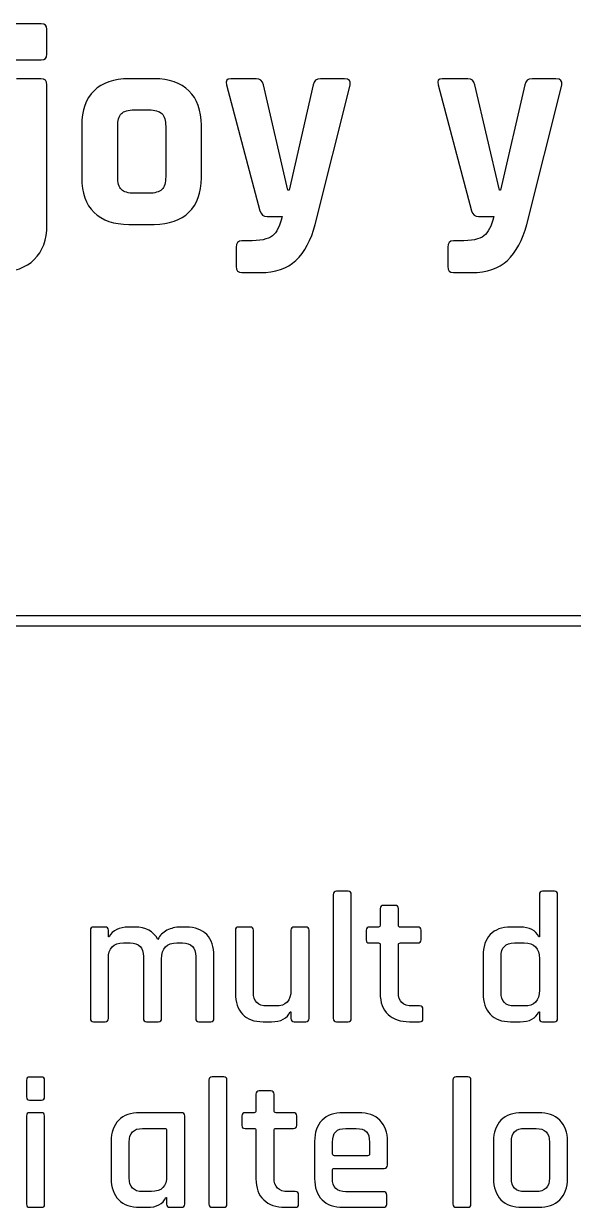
# Model space of a CAD drawing. Extents: x 5 to 177, y 88 to 167.
# Drawn here: x 111.39 to 124.97, y 137.84 to 167.1 of the extents above; entities that cross this region are included whole.
import ezdxf

# ---------------------------------------------------------------- set-up
doc = ezdxf.new("R2010")
doc.units = 0
doc.layers.add('Layer_1', color=7, linetype='CONTINUOUS')

msp = doc.modelspace()

# ---------------------------------------------------------------- linework, layer by layer
at = {"layer": 'Layer_1', "color": 7}
for points in [[(111.821186, 167.095645), (111.207132, 167.095645), (111.207132, 167.095645)], [(111.962297, 166.34048), (111.962297, 166.961702)], [(111.207132, 166.199369), (111.821186, 166.199369)], [(111.81457, 165.734145), (111.214848, 165.734145), (111.214848, 165.734145)], [(111.962297, 162.121478), (111.962297, 165.585869)], [(114.615846, 165.734145), (113.988012, 165.734145), (113.988012, 165.734145)], [(116.401232, 165.585869), (117.226402, 162.474256)], [(117.1349, 165.734145), (116.506515, 165.734145), (116.506515, 165.734145)], [(118.546011, 165.585869), (117.946289, 162.982479), (117.917626, 162.982479), (117.311289, 165.585869)], [(118.595069, 162.135812), (119.455517, 165.5787)], [(119.314406, 165.734145), (118.7224, 165.734145)], [(121.628958, 165.585869), (122.454128, 162.474256)], [(122.362626, 165.734145), (121.734241, 165.734145), (121.734241, 165.734145)], [(123.773737, 165.585869), (123.174015, 162.982479), (123.145352, 162.982479), (122.539015, 165.585869)], [(123.822796, 162.135812), (124.683794, 165.5787)], [(124.542683, 165.734145), (123.950126, 165.734145)], [(114.121957, 164.964647), (114.481901, 164.964647)], [(114.121957, 164.964647), (114.121957, 164.964647)], [(112.823845, 164.583757), (112.823845, 163.285645)], [(113.712955, 163.313757), (113.712955, 164.555645)], [(114.898068, 164.555645), (114.898068, 163.313757)], [(115.780013, 163.285645), (115.780013, 164.583757)], [(114.481901, 162.904758), (114.121957, 162.904758)], [(113.988012, 162.135812), (114.615846, 162.135812)], [(117.402791, 162.325979), (117.776515, 162.325979)], [(122.630517, 162.325979), (123.004241, 162.325979)], [(116.64046, 161.571368), (116.64046, 161.098423)], [(116.930399, 161.726257), (116.782122, 161.726257)], [(121.868187, 161.571368), (121.868187, 161.098423)], [(122.158125, 161.726257), (122.009848, 161.726257)], [(116.782122, 160.94298), (117.233017, 160.94298)], [(122.009848, 160.94298), (122.461294, 160.94298)], [(95.439066, 152.457574), (95.439066, 152.21063), (126.61911, 152.21063), (126.61911, 152.457574), (95.439066, 152.457574), (95.439066, 152.457574)], [(119.038799, 145.574546), (119.038799, 142.506483)], [(119.405908, 145.652821), (119.11707, 145.652821), (119.11707, 145.652821)], [(119.483629, 142.506483), (119.483629, 145.574546)], [(124.133681, 145.574546), (124.133681, 144.524482), (124.115491, 144.524482)], [(124.505751, 145.652821), (124.211952, 145.652821), (124.211952, 145.652821)], [(124.582922, 142.506483), (124.582922, 145.574546)], [(120.199105, 145.22618), (120.199105, 144.81332)], [(120.571175, 145.303901), (120.281787, 145.303901), (120.281787, 145.303901)], [(120.648346, 144.81332), (120.648346, 145.22618)], [(113.036062, 144.689297), (113.036062, 142.506483)], [(113.403174, 144.767569), (113.113786, 144.767569), (113.113786, 144.767569)], [(113.499084, 144.524482), (113.480895, 144.524482), (113.480895, 144.689297)], [(114.136842, 144.767569), (113.985257, 144.767569)], [(115.402431, 144.767569), (115.255808, 144.767569)], [(116.622271, 144.689297), (116.622271, 143.139279)], [(116.988827, 144.767569), (116.699992, 144.767569), (116.699992, 144.767569)], [(117.066548, 143.158019), (117.066548, 144.689297)], [(117.993143, 144.689297), (117.993143, 143.208181)], [(118.359702, 144.767569), (118.071415, 144.767569)], [(118.442935, 142.506483), (118.442935, 144.689297)], [(119.855147, 144.689297), (119.855147, 144.451172)], [(120.153354, 144.767569), (119.932868, 144.767569)], [(121.1257, 144.767569), (120.699059, 144.767569)], [(121.207829, 144.451172), (121.207829, 144.689297)], [(123.65688, 144.767569), (123.422613, 144.767569)], [(113.856824, 144.377859), (114.017227, 144.377859)], [(115.177536, 144.377859), (115.310378, 144.377859)], [(119.932868, 144.377859), (120.153354, 144.377859)], [(120.199105, 144.331558), (120.199105, 143.13046)], [(120.648346, 143.15306), (120.648346, 144.331558)], [(120.699059, 144.377859), (121.1257, 144.377859)], [(123.514666, 144.377859), (123.757752, 144.377859)], [(123.514666, 144.377859), (123.514666, 144.377859)], [(113.480895, 142.506483), (113.480895, 143.98815)], [(114.347955, 144.038312), (114.347955, 142.506483)], [(114.796646, 142.506483), (114.796646, 143.97878)], [(115.641106, 144.038312), (115.641106, 142.506483)], [(116.089797, 142.506483), (116.089797, 144.056501)], [(122.739658, 144.056501), (122.739658, 143.139279)], [(123.184488, 143.158019), (123.184488, 144.038312)], [(124.133681, 143.9876), (124.133681, 143.208181)], [(117.617215, 142.818472), (117.397279, 142.818472)], [(121.171451, 142.818472), (120.992305, 142.818472)], [(123.757752, 142.818472), (123.514666, 142.818472)], [(117.974951, 142.671849), (117.993143, 142.671849), (117.993143, 142.506483)], [(121.254131, 142.502075), (121.254131, 142.7402)], [(124.115491, 142.671849), (124.133681, 142.671849), (124.133681, 142.506483)], [(113.113786, 142.428762), (113.403174, 142.428762)], [(114.425126, 142.428762), (114.714514, 142.428762)], [(115.718827, 142.428762), (116.012076, 142.428762)], [(117.305777, 142.428762), (117.511932, 142.428762)], [(118.071415, 142.428762), (118.359702, 142.428762)], [(119.11707, 142.428762), (119.405908, 142.428762)], [(120.923953, 142.428762), (121.171451, 142.428762)], [(123.422613, 142.428762), (123.65688, 142.428762)], [(124.211952, 142.428762), (124.505751, 142.428762)], [(111.830556, 141.061748), (111.532348, 141.061748), (111.532348, 141.061748)], [(116.333984, 141.06671), (116.0457, 141.06671), (116.0457, 141.06671)], [(122.36483, 141.06671), (122.075993, 141.06671), (122.075993, 141.06671)], [(111.459035, 140.988435), (111.459035, 140.571167)], [(111.903868, 140.571167), (111.903868, 140.988435)], [(115.966875, 140.988435), (115.966875, 137.920372)], [(116.412258, 137.920372), (116.412258, 140.988435)], [(117.499254, 140.71779), (117.209866, 140.71779), (117.209866, 140.71779)], [(121.997721, 140.988435), (121.997721, 137.920372)], [(122.442551, 137.920372), (122.442551, 140.988435)], [(111.532348, 140.493446), (111.830556, 140.493446)], [(117.127734, 140.640069), (117.127734, 140.227209)], [(117.576975, 140.227209), (117.576975, 140.640069)], [(111.825594, 140.181458), (111.532348, 140.181458), (111.532348, 140.181458)], [(115.288328, 140.181458), (114.260864, 140.181458), (114.260864, 140.181458)], [(117.081433, 140.181458), (116.861497, 140.181458)], [(118.053776, 140.181458), (117.627135, 140.181458)], [(119.663326, 140.181458), (119.287397, 140.181458), (119.287397, 140.181458)], [(124.112184, 140.181458), (123.708693, 140.181458), (123.708693, 140.181458)], [(111.459035, 140.103736), (111.459035, 137.920372)], [(111.903868, 137.920372), (111.903868, 140.103736)], [(115.37046, 137.920372), (115.37046, 140.103186)], [(116.783776, 140.103186), (116.783776, 139.865061)], [(118.136458, 139.865061), (118.136458, 140.103186)], [(114.325355, 139.791748), (114.870507, 139.791748)], [(114.325355, 139.791748), (114.325355, 139.791748)], [(114.921769, 139.745447), (114.921769, 138.62207)], [(116.861497, 139.791748), (117.081433, 139.791748)], [(117.127734, 139.745447), (117.127734, 138.544349)], [(117.576975, 138.566949), (117.576975, 139.745447)], [(117.627135, 139.791748), (118.053776, 139.791748)], [(119.351888, 139.791748), (119.603794, 139.791748)], [(119.351888, 139.791748), (119.351888, 139.791748)], [(123.772634, 139.791748), (124.052652, 139.791748)], [(123.772634, 139.791748), (123.772634, 139.791748)], [(113.550347, 139.47039), (113.550347, 138.553168)], [(113.995177, 138.571908), (113.995177, 139.452201)], [(118.57688, 139.47039), (118.57688, 138.553168)], [(119.02171, 139.163364), (119.02171, 139.456609)], [(119.933971, 139.456609), (119.933971, 139.163364)], [(120.378801, 138.887757), (120.378801, 139.47039)], [(122.998176, 139.47039), (122.998176, 138.553168)], [(123.442456, 138.566949), (123.442456, 139.456609)], [(124.382829, 139.456609), (124.382829, 138.566949)], [(124.827659, 138.553168), (124.827659, 139.47039)], [(119.88822, 139.117062), (119.067461, 139.117062)], [(119.016749, 138.562538), (119.016749, 138.759873)], [(119.067461, 138.805624), (120.296672, 138.805624)], [(114.545291, 138.23236), (114.325355, 138.23236)], [(114.90303, 138.085737), (114.921769, 138.085737), (114.921769, 137.920372)], [(118.100077, 138.23236), (117.920934, 138.23236)], [(118.182209, 137.915964), (118.182209, 138.154089)], [(120.27793, 138.227399), (119.351888, 138.227399)], [(120.360612, 137.915964), (120.360612, 138.145269)], [(124.052652, 138.23236), (123.772634, 138.23236)], [(111.53731, 137.842651), (111.830556, 137.842651)], [(114.260864, 137.842651), (114.440008, 137.842651)], [(114.999493, 137.842651), (115.288328, 137.842651)], [(116.0457, 137.842651), (116.333984, 137.842651)], [(117.852582, 137.842651), (118.100077, 137.842651)], [(119.287397, 137.842651), (120.27793, 137.842651)], [(122.075993, 137.842651), (122.36483, 137.842651)], [(123.708693, 137.842651), (124.112184, 137.842651)]]:
    msp.add_lwpolyline(points, dxfattribs=at)
for points in [[(111.962297, 166.961702), (111.962297, 167.050955), (111.915025, 167.095645), (111.821186, 167.095645)], [(111.821186, 166.199369), (111.915025, 166.199369), (111.962297, 166.246289), (111.962297, 166.34048)], [(111.962297, 165.585869), (111.962297, 165.684647), (111.912995, 165.734145), (111.81457, 165.734145)], [(113.988012, 165.734145), (113.616184, 165.734145), (113.329156, 165.635145), (113.127014, 165.437589)], [(115.472986, 165.434284), (115.268375, 165.633957), (114.982382, 165.734145), (114.615846, 165.734145)], [(116.506515, 165.734145), (116.407737, 165.734145), (116.37301, 165.684647), (116.401232, 165.585869)], [(117.311289, 165.585869), (117.2873, 165.684647), (117.228386, 165.734145), (117.1349, 165.734145)], [(118.7224, 165.734145), (118.623269, 165.734145), (118.564355, 165.684647), (118.546011, 165.585869)], [(119.455517, 165.5787), (119.479153, 165.682064), (119.431881, 165.734145), (119.314406, 165.734145)], [(121.734241, 165.734145), (121.635464, 165.734145), (121.600736, 165.684647), (121.628958, 165.585869)], [(122.539015, 165.585869), (122.515026, 165.684647), (122.456112, 165.734145), (122.362626, 165.734145)], [(123.950126, 165.734145), (123.850995, 165.734145), (123.792082, 165.684647), (123.773737, 165.585869)], [(124.683794, 165.5787), (124.70743, 165.682064), (124.660158, 165.734145), (124.542683, 165.734145)], [(113.127014, 165.437589), (112.924519, 165.240034), (112.823845, 164.955232), (112.823845, 164.583757)], [(115.780013, 164.583757), (115.780013, 164.950646), (115.677597, 165.234259), (115.472986, 165.434284)], [(113.712955, 164.555645), (113.712955, 164.705928), (113.743427, 164.811761), (113.804457, 164.873145)], [(113.804457, 164.873145), (113.865488, 164.934175), (113.971321, 164.964647), (114.121957, 164.964647)], [(114.481901, 164.964647), (114.632184, 164.964647), (114.739208, 164.934175), (114.802708, 164.873145)], [(114.802708, 164.873145), (114.866208, 164.811761), (114.898068, 164.705928), (114.898068, 164.555645)], [(112.823845, 163.285645), (112.823845, 162.913817), (112.924519, 162.629368), (113.127014, 162.431812)], [(113.804457, 162.996257), (113.743427, 163.057287), (113.712955, 163.163121), (113.712955, 163.313757)], [(114.898068, 163.313757), (114.898068, 163.163121), (114.866208, 163.057287), (114.802708, 162.996257)], [(115.472986, 162.435673), (115.677597, 162.635345), (115.780013, 162.918756), (115.780013, 163.285645)], [(114.121957, 162.904758), (113.971321, 162.904755), (113.865488, 162.934874), (113.804457, 162.996257)], [(114.802708, 162.996257), (114.739208, 162.934874), (114.632184, 162.904758), (114.481901, 162.904758)], [(113.127014, 162.431812), (113.329156, 162.234257), (113.616184, 162.135812), (113.988012, 162.135812)], [(114.615846, 162.135812), (114.982382, 162.135812), (115.268375, 162.235648), (115.472986, 162.435673)], [(117.226402, 162.474256), (117.254977, 162.375478), (117.313538, 162.325979), (117.402791, 162.325979)], [(122.454128, 162.474256), (122.482703, 162.375478), (122.541264, 162.325979), (122.630517, 162.325979)], [(111.651963, 161.267646), (111.85869, 161.469787), (111.962297, 161.754589), (111.962297, 162.121478)], [(117.776515, 162.325979), (117.72007, 162.090676), (117.638909, 161.931926), (117.533428, 161.849729)], [(118.114961, 161.246702), (118.331214, 161.448844), (118.491353, 161.745287), (118.595069, 162.135812)], [(123.004241, 162.325979), (122.947797, 162.090676), (122.866635, 161.931926), (122.761155, 161.849729)], [(123.343238, 161.246702), (123.559491, 161.448841), (123.719079, 161.745287), (123.822796, 162.135812)], [(117.533428, 161.849729), (117.427242, 161.767532), (117.226379, 161.726257), (116.930399, 161.726257)], [(122.761155, 161.849729), (122.654969, 161.767532), (122.454106, 161.726257), (122.158125, 161.726257)], [(116.782122, 161.726257), (116.687577, 161.726257), (116.64046, 161.674732), (116.64046, 161.571368)], [(122.009848, 161.726257), (121.915304, 161.726257), (121.868187, 161.674732), (121.868187, 161.571368)], [(110.791515, 160.96448), (111.158404, 160.96448), (111.444882, 161.065504), (111.651963, 161.267646)], [(117.233017, 160.94298), (117.604845, 160.94298), (117.898709, 161.044558), (118.114961, 161.246702)], [(122.461294, 160.94298), (122.833122, 160.94298), (123.126985, 161.044558), (123.343238, 161.246702)], [(116.64046, 161.098423), (116.64046, 160.995059), (116.687577, 160.94298), (116.782122, 160.94298)], [(121.868187, 161.098423), (121.868187, 160.995059), (121.915304, 160.94298), (122.009848, 160.94298)], [(119.11707, 145.652821), (119.064859, 145.652821), (119.038799, 145.626408), (119.038799, 145.574546)], [(119.483629, 145.574546), (119.483629, 145.626408), (119.457766, 145.652821), (119.405908, 145.652821)], [(124.211952, 145.652821), (124.159741, 145.652821), (124.133681, 145.626408), (124.133681, 145.574546)], [(124.582922, 145.574546), (124.582922, 145.626408), (124.557257, 145.652821), (124.505751, 145.652821)], [(120.281787, 145.303901), (120.226754, 145.303901), (120.199105, 145.278038), (120.199105, 145.22618)], [(120.648346, 145.22618), (120.648346, 145.278038), (120.623034, 145.303901), (120.571175, 145.303901)], [(120.199105, 144.81332), (120.199105, 144.782628), (120.184045, 144.767569), (120.153354, 144.767569)], [(120.699059, 144.767569), (120.665545, 144.767569), (120.648346, 144.782628), (120.648346, 144.81332)], [(113.113786, 144.767569), (113.061572, 144.767569), (113.036062, 144.741156), (113.036062, 144.689297)], [(113.480895, 144.689297), (113.480895, 144.741156), (113.45468, 144.767569), (113.403174, 144.767569)], [(113.985257, 144.767569), (113.749955, 144.767569), (113.587632, 144.686407), (113.499084, 144.524482)], [(114.705144, 144.46495), (114.592255, 144.666739), (114.402833, 144.767569), (114.136842, 144.767569)], [(114.930039, 144.689297), (114.829144, 144.637439), (114.75418, 144.56267), (114.705144, 144.46495)], [(115.255808, 144.767569), (115.139391, 144.767569), (115.03058, 144.741156), (114.930039, 144.689297)], [(115.913408, 144.58181), (115.79558, 144.705635), (115.625386, 144.767569), (115.402431, 144.767569)], [(116.089797, 144.056501), (116.089797, 144.282632), (116.030883, 144.457632), (115.913408, 144.58181)], [(116.699992, 144.767569), (116.648134, 144.767569), (116.622271, 144.741156), (116.622271, 144.689297)], [(117.066548, 144.689297), (117.066548, 144.741156), (117.040685, 144.767569), (116.988827, 144.767569)], [(118.071415, 144.767569), (118.019203, 144.767569), (117.993143, 144.741156), (117.993143, 144.689297)], [(118.442935, 144.689297), (118.442935, 144.741156), (118.415088, 144.767569), (118.359702, 144.767569)], [(119.932868, 144.767569), (119.881009, 144.767569), (119.855147, 144.741156), (119.855147, 144.689297)], [(121.207829, 144.689297), (121.207829, 144.741156), (121.180733, 144.767569), (121.1257, 144.767569)], [(122.916047, 144.584014), (122.798219, 144.4616), (122.739658, 144.285807), (122.739658, 144.056501)], [(123.422613, 144.767569), (123.20248, 144.767569), (123.033875, 144.706428), (122.916047, 144.584014)], [(124.115491, 144.524482), (124.045289, 144.686407), (123.892183, 144.767569), (123.65688, 144.767569)], [(113.480895, 143.98815), (113.480895, 144.248147), (113.605999, 144.377859), (113.856824, 144.377859)], [(114.017227, 144.377859), (114.237361, 144.377859), (114.347955, 144.264443), (114.347955, 144.038312)], [(114.796646, 143.97878), (114.796646, 144.244775), (114.924239, 144.377859), (115.177536, 144.377859)], [(115.310378, 144.377859), (115.530511, 144.377859), (115.641106, 144.264443), (115.641106, 144.038312)], [(119.855147, 144.451172), (119.855147, 144.423656), (119.860195, 144.40423), (119.871132, 144.393294)], [(119.871132, 144.393294), (119.881715, 144.382711), (119.902529, 144.377859), (119.932868, 144.377859)], [(120.153354, 144.377859), (120.184045, 144.377859), (120.199105, 144.36225), (120.199105, 144.331558)], [(120.648346, 144.331558), (120.648346, 144.36225), (120.665545, 144.377859), (120.699059, 144.377859)], [(121.1257, 144.377859), (121.180733, 144.377859), (121.207829, 144.402136), (121.207829, 144.451172)], [(123.184488, 144.038312), (123.184488, 144.264443), (123.294532, 144.377859), (123.514666, 144.377859)], [(123.757752, 144.377859), (124.008224, 144.377859), (124.133681, 144.247597), (124.133681, 143.9876)], [(116.622271, 143.139279), (116.622271, 142.913149), (116.680832, 142.737795), (116.79866, 142.61397)], [(117.397279, 142.818472), (117.177145, 142.818472), (117.066548, 142.931535), (117.066548, 143.158019)], [(117.993143, 143.208181), (117.993143, 142.948184), (117.867687, 142.818472), (117.617215, 142.818472)], [(120.199105, 143.13046), (120.199105, 142.907504), (120.263268, 142.73418), (120.392032, 142.611766)], [(120.992305, 142.818472), (120.762999, 142.818472), (120.648346, 142.929752), (120.648346, 143.15306)], [(122.739658, 143.139279), (122.739658, 142.913149), (122.798219, 142.737795), (122.916047, 142.61397)], [(123.514666, 142.818472), (123.294532, 142.818472), (123.184488, 142.931535), (123.184488, 143.158019)], [(124.133681, 143.208181), (124.133681, 142.948184), (124.008224, 142.818472), (123.757752, 142.818472)], [(121.254131, 142.7402), (121.254131, 142.792058), (121.226131, 142.818472), (121.171451, 142.818472)], [(113.036062, 142.506483), (113.036062, 142.454625), (113.061572, 142.428762), (113.113786, 142.428762)], [(113.403174, 142.428762), (113.45468, 142.428762), (113.480895, 142.454625), (113.480895, 142.506483)], [(114.347955, 142.506483), (114.347955, 142.454625), (114.373268, 142.428762), (114.425126, 142.428762)], [(114.714514, 142.428762), (114.769547, 142.428762), (114.796646, 142.454625), (114.796646, 142.506483)], [(115.641106, 142.506483), (115.641106, 142.454625), (115.666969, 142.428762), (115.718827, 142.428762)], [(116.012076, 142.428762), (116.064287, 142.428762), (116.089797, 142.454625), (116.089797, 142.506483)], [(116.79866, 142.61397), (116.916135, 142.490145), (117.085643, 142.428762), (117.305777, 142.428762)], [(117.511932, 142.428762), (117.747234, 142.428762), (117.901573, 142.509571), (117.974951, 142.671849)], [(117.993143, 142.506483), (117.993143, 142.454625), (118.019203, 142.428762), (118.071415, 142.428762)], [(118.359702, 142.428762), (118.415088, 142.428762), (118.442935, 142.454625), (118.442935, 142.506483)], [(119.038799, 142.506483), (119.038799, 142.454625), (119.064859, 142.428762), (119.11707, 142.428762)], [(119.405908, 142.428762), (119.457766, 142.428762), (119.483629, 142.454625), (119.483629, 142.506483)], [(120.392032, 142.611766), (120.52009, 142.489352), (120.69747, 142.428762), (120.923953, 142.428762)], [(121.171451, 142.428762), (121.226131, 142.428762), (121.254131, 142.453039), (121.254131, 142.502075)], [(122.916047, 142.61397), (123.033875, 142.490145), (123.20248, 142.428762), (123.422613, 142.428762)], [(123.65688, 142.428762), (123.892183, 142.428762), (124.045289, 142.509924), (124.115491, 142.671849)], [(124.133681, 142.506483), (124.133681, 142.454625), (124.159741, 142.428762), (124.211952, 142.428762)], [(124.505751, 142.428762), (124.557257, 142.428762), (124.582922, 142.454625), (124.582922, 142.506483)], [(111.532348, 141.061748), (111.483312, 141.061748), (111.459035, 141.037122), (111.459035, 140.988435)], [(111.903868, 140.988435), (111.903868, 141.037122), (111.879239, 141.061748), (111.830556, 141.061748)], [(116.0457, 141.06671), (115.993489, 141.06671), (115.966875, 141.040297), (115.966875, 140.988435)], [(116.412258, 140.988435), (116.412258, 141.040294), (116.385842, 141.06671), (116.333984, 141.06671)], [(122.075993, 141.06671), (122.023782, 141.06671), (121.997721, 141.040297), (121.997721, 140.988435)], [(122.442551, 140.988435), (122.442551, 141.040297), (122.416689, 141.06671), (122.36483, 141.06671)], [(117.209866, 140.71779), (117.154833, 140.71779), (117.127734, 140.691927), (117.127734, 140.640069)], [(117.576975, 140.640069), (117.576975, 140.691927), (117.551113, 140.71779), (117.499254, 140.71779)], [(111.459035, 140.571167), (111.459035, 140.518956), (111.483312, 140.493446), (111.532348, 140.493446)], [(111.830556, 140.493446), (111.879239, 140.493446), (111.903868, 140.518956), (111.903868, 140.571167)], [(111.532348, 140.181458), (111.483312, 140.181458), (111.459035, 140.155595), (111.459035, 140.103736)], [(111.903868, 140.103736), (111.903868, 140.155595), (111.877452, 140.181458), (111.825594, 140.181458)], [(114.260864, 140.181458), (114.034381, 140.181458), (113.859578, 140.119524), (113.736106, 139.995699)], [(115.37046, 140.103186), (115.37046, 140.155044), (115.343361, 140.181458), (115.288328, 140.181458)], [(116.861497, 140.181458), (116.809639, 140.181458), (116.783776, 140.155044), (116.783776, 140.103186)], [(117.127734, 140.227209), (117.127734, 140.196517), (117.112124, 140.181458), (117.081433, 140.181458)], [(117.627135, 140.181458), (117.593621, 140.181458), (117.576975, 140.196517), (117.576975, 140.227209)], [(118.136458, 140.103186), (118.136458, 140.155044), (118.108809, 140.181458), (118.053776, 140.181458)], [(119.287397, 140.181458), (119.060914, 140.181458), (118.886111, 140.119524), (118.762639, 139.995699)], [(120.190839, 139.995699), (120.06525, 140.119524), (119.889809, 140.181458), (119.663326, 140.181458)], [(123.708693, 140.181458), (123.482563, 140.181458), (123.30721, 140.119524), (123.183385, 139.995699)], [(124.637492, 139.995699), (124.510492, 140.119524), (124.335492, 140.181458), (124.112184, 140.181458)], [(113.736106, 139.995699), (113.611928, 139.871521), (113.550347, 139.696521), (113.550347, 139.47039)], [(116.783776, 139.865061), (116.783776, 139.837544), (116.788825, 139.818119), (116.799761, 139.807183)], [(118.053776, 139.791748), (118.108809, 139.791748), (118.136458, 139.816025), (118.136458, 139.865061)], [(118.762639, 139.995699), (118.638461, 139.871874), (118.57688, 139.696874), (118.57688, 139.47039)], [(120.378801, 139.47039), (120.378801, 139.696874), (120.316075, 139.871874), (120.190839, 139.995699)], [(123.183385, 139.995699), (123.05956, 139.871521), (122.998176, 139.696521), (122.998176, 139.47039)], [(124.827659, 139.47039), (124.827659, 139.696521), (124.764492, 139.871521), (124.637492, 139.995699)], [(113.995177, 139.452201), (113.995177, 139.678332), (114.105222, 139.791748), (114.325355, 139.791748)], [(114.870507, 139.791748), (114.904373, 139.791748), (114.921769, 139.775786), (114.921769, 139.745447)], [(116.799761, 139.807183), (116.810344, 139.7966), (116.831158, 139.791748), (116.861497, 139.791748)], [(117.081433, 139.791748), (117.112124, 139.791748), (117.127734, 139.776139), (117.127734, 139.745447)], [(117.576975, 139.745447), (117.576975, 139.776139), (117.593621, 139.791748), (117.627135, 139.791748)], [(119.02171, 139.456609), (119.02171, 139.573026), (119.04722, 139.657648), (119.099432, 139.71127)], [(119.099432, 139.71127), (119.15129, 139.764539), (119.235824, 139.791748), (119.351888, 139.791748)], [(119.603794, 139.791748), (119.72021, 139.791748), (119.804392, 139.764539), (119.85625, 139.71127)], [(119.85625, 139.71127), (119.908108, 139.657648), (119.933971, 139.573026), (119.933971, 139.456609)], [(123.442456, 139.456609), (123.442456, 139.572673), (123.468319, 139.658), (123.520177, 139.71127)], [(123.520177, 139.71127), (123.572389, 139.764892), (123.65657, 139.791748), (123.772634, 139.791748)], [(124.052652, 139.791748), (124.272785, 139.791748), (124.382829, 139.679918), (124.382829, 139.456609)], [(119.067461, 139.117062), (119.03677, 139.117062), (119.02171, 139.132672), (119.02171, 139.163364)], [(119.933971, 139.163364), (119.933971, 139.132672), (119.918559, 139.117062), (119.88822, 139.117062)], [(119.016749, 138.759873), (119.016749, 138.790565), (119.033595, 138.805624), (119.067461, 138.805624)], [(120.296672, 138.805624), (120.351705, 138.805624), (120.378801, 138.832723), (120.378801, 138.887757)], [(113.550347, 138.553168), (113.550347, 138.32986), (113.611928, 138.155853), (113.736106, 138.030617)], [(114.325355, 138.23236), (114.105222, 138.23236), (113.995177, 138.345424), (113.995177, 138.571908)], [(114.921769, 138.62207), (114.921769, 138.362073), (114.796116, 138.23236), (114.545291, 138.23236)], [(117.127734, 138.544349), (117.127734, 138.321393), (117.191894, 138.148069), (117.320658, 138.025655)], [(117.920934, 138.23236), (117.691628, 138.23236), (117.576975, 138.343641), (117.576975, 138.566949)], [(118.57688, 138.553168), (118.57688, 138.330212), (118.638461, 138.155853), (118.762639, 138.030617)], [(119.351888, 138.227399), (119.12858, 138.227399), (119.016749, 138.339229), (119.016749, 138.562538)], [(122.998176, 138.553168), (122.998176, 138.32986), (123.05956, 138.155853), (123.183385, 138.030617)], [(123.520177, 138.312839), (123.468319, 138.366108), (123.442456, 138.450885), (123.442456, 138.566949)], [(124.382829, 138.566949), (124.382829, 138.343641), (124.272785, 138.23236), (124.052652, 138.23236)], [(124.637492, 138.030617), (124.764492, 138.155853), (124.827659, 138.32986), (124.827659, 138.553168)], [(114.440008, 137.842651), (114.67531, 137.842651), (114.829652, 137.923812), (114.90303, 138.085737)], [(118.182209, 138.154089), (118.182209, 138.205947), (118.154758, 138.23236), (118.100077, 138.23236)], [(120.360612, 138.145269), (120.360612, 138.200303), (120.332963, 138.227399), (120.27793, 138.227399)], [(123.772634, 138.23236), (123.65657, 138.23236), (123.572389, 138.259217), (123.520177, 138.312839)], [(111.459035, 137.920372), (111.459035, 137.868514), (111.485099, 137.842651), (111.53731, 137.842651)], [(111.830556, 137.842651), (111.858072, 137.842651), (111.8773, 137.848053), (111.887881, 137.858636)], [(111.887881, 137.858636), (111.898467, 137.869219), (111.903868, 137.889681), (111.903868, 137.920372)], [(113.736106, 138.030617), (113.859578, 137.905381), (114.034381, 137.842651), (114.260864, 137.842651)], [(114.921769, 137.920372), (114.921769, 137.868514), (114.947282, 137.842651), (114.999493, 137.842651)], [(115.288328, 137.842651), (115.343361, 137.842651), (115.37046, 137.868514), (115.37046, 137.920372)], [(115.966875, 137.920372), (115.966875, 137.868514), (115.993489, 137.842651), (116.0457, 137.842651)], [(116.333984, 137.842651), (116.385842, 137.842651), (116.412258, 137.868514), (116.412258, 137.920372)], [(117.320658, 138.025655), (117.448719, 137.903241), (117.626099, 137.842651), (117.852582, 137.842651)], [(118.100077, 137.842651), (118.154758, 137.842651), (118.182209, 137.866928), (118.182209, 137.915964)], [(118.762639, 138.030617), (118.886111, 137.905381), (119.060911, 137.842651), (119.287397, 137.842651)], [(120.27793, 137.842651), (120.332963, 137.842651), (120.360612, 137.867281), (120.360612, 137.915964)], [(121.997721, 137.920372), (121.997721, 137.868514), (122.023782, 137.842651), (122.075993, 137.842651)], [(122.36483, 137.842651), (122.416689, 137.842651), (122.442551, 137.868514), (122.442551, 137.920372)], [(123.183385, 138.030617), (123.30721, 137.905381), (123.482563, 137.842651), (123.708693, 137.842651)], [(124.112184, 137.842651), (124.335492, 137.842651), (124.510492, 137.905381), (124.637492, 138.030617)]]:
    msp.add_open_spline(points, degree=3, dxfattribs=at)

doc.saveas('drawing.dxf')
